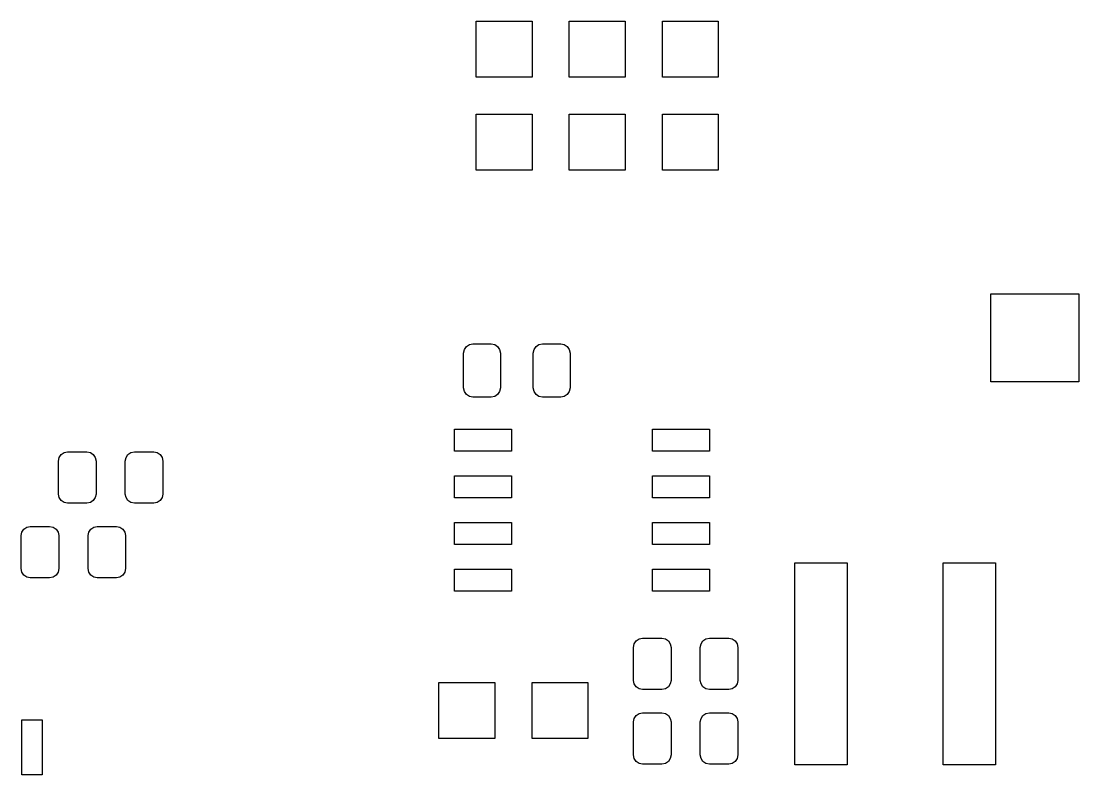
# Model space of a CAD drawing. Extents: x -2.16 to 1.75, y 0.51 to 2.75.
# Drawn here: x -0.149 to 0.987, y 1.936 to 2.745 of the extents above; entities that cross this region are included whole.
import ezdxf

# ---------------------------------------------------------------- set-up
doc = ezdxf.new("R2010")
doc.units = 0
doc.header["$MEASUREMENT"] = 0
doc.layers.add('BLACK', color=7, linetype='CONTINUOUS')

msp = doc.modelspace()

# ---------------------------------------------------------------- linework, layer by layer
at = {"layer": 'BLACK', "linetype": 'CONTINUOUS'}
for p, q in [((0.34, 2.685), (0.34, 2.745)), ((0.34, 2.745), (0.4, 2.745)), ((0.4, 2.745), (0.4, 2.685)), ((0.44, 2.685), (0.44, 2.745)), ((0.44, 2.745), (0.5, 2.745)), ((0.5, 2.745), (0.5, 2.685)), ((0.54, 2.685), (0.54, 2.745)), ((0.54, 2.745), (0.6, 2.745)), ((0.6, 2.745), (0.6, 2.685)), ((0.4, 2.685), (0.34, 2.685)), ((0.5, 2.685), (0.44, 2.685)), ((0.6, 2.685), (0.54, 2.685)), ((0.34, 2.585), (0.34, 2.645)), ((0.34, 2.645), (0.4, 2.645)), ((0.4, 2.645), (0.4, 2.585)), ((0.44, 2.585), (0.44, 2.645)), ((0.44, 2.645), (0.5, 2.645)), ((0.5, 2.645), (0.5, 2.585)), ((0.54, 2.585), (0.54, 2.645)), ((0.54, 2.645), (0.6, 2.645)), ((0.6, 2.645), (0.6, 2.585)), ((0.4, 2.585), (0.34, 2.585)), ((0.5, 2.585), (0.44, 2.585)), ((0.6, 2.585), (0.54, 2.585)), ((0.8928, 2.3578), (0.8928, 2.4522)), ((0.8928, 2.4522), (0.9872, 2.4522)), ((0.9872, 2.4522), (0.9872, 2.3578)), ((0.3295, 2.3957), (0.3327, 2.3978)), ((0.3327, 2.3978), (0.3365, 2.3985)), ((0.3365, 2.3985), (0.3561, 2.3985)), ((0.3561, 2.3985), (0.3599, 2.3978)), ((0.3599, 2.3978), (0.3631, 2.3957)), ((0.4043, 2.3957), (0.4075, 2.3978)), ((0.4075, 2.3978), (0.4113, 2.3985)), ((0.4113, 2.3985), (0.4309, 2.3985)), ((0.4309, 2.3985), (0.4347, 2.3978)), ((0.4347, 2.3978), (0.4379, 2.3957)), ((0.3266, 2.3887), (0.3274, 2.3925)), ((0.3266, 2.3513), (0.3266, 2.3887)), ((0.3274, 2.3925), (0.3295, 2.3957)), ((0.3631, 2.3957), (0.3652, 2.3925)), ((0.3652, 2.3925), (0.366, 2.3887)), ((0.366, 2.3887), (0.366, 2.3513)), ((0.4014, 2.3887), (0.4022, 2.3925)), ((0.4014, 2.3513), (0.4014, 2.3887)), ((0.4022, 2.3925), (0.4043, 2.3957)), ((0.4379, 2.3957), (0.44, 2.3925)), ((0.44, 2.3925), (0.4408, 2.3887)), ((0.4408, 2.3887), (0.4408, 2.3513)), ((0.3274, 2.3475), (0.3266, 2.3513)), ((0.366, 2.3513), (0.3652, 2.3475)), ((0.4022, 2.3475), (0.4014, 2.3513)), ((0.4408, 2.3513), (0.44, 2.3475)), ((0.9872, 2.3578), (0.8928, 2.3578)), ((0.3295, 2.3443), (0.3274, 2.3475)), ((0.3327, 2.3422), (0.3295, 2.3443)), ((0.3365, 2.3415), (0.3327, 2.3422)), ((0.3561, 2.3415), (0.3365, 2.3415)), ((0.3599, 2.3422), (0.3561, 2.3415)), ((0.3631, 2.3443), (0.3599, 2.3422)), ((0.3652, 2.3475), (0.3631, 2.3443)), ((0.4043, 2.3443), (0.4022, 2.3475)), ((0.4075, 2.3422), (0.4043, 2.3443)), ((0.4113, 2.3415), (0.4075, 2.3422)), ((0.4309, 2.3415), (0.4113, 2.3415)), ((0.4347, 2.3422), (0.4309, 2.3415)), ((0.4379, 2.3443), (0.4347, 2.3422)), ((0.44, 2.3475), (0.4379, 2.3443)), ((0.3169, 2.2832), (0.3169, 2.3068)), ((0.3169, 2.3068), (0.3779, 2.3068)), ((0.3779, 2.3068), (0.3779, 2.2832)), ((0.5295, 2.2832), (0.5295, 2.3068)), ((0.5295, 2.3068), (0.5905, 2.3068)), ((0.5905, 2.3068), (0.5905, 2.2832)), ((0.3779, 2.2832), (0.3169, 2.2832)), ((0.5905, 2.2832), (0.5295, 2.2832)), ((-0.1086, 2.2727), (-0.1079, 2.2765)), ((-0.1086, 2.2373), (-0.1086, 2.2727)), ((-0.1079, 2.2765), (-0.1057, 2.2797)), ((-0.1057, 2.2797), (-0.1025, 2.2818)), ((-0.1025, 2.2818), (-0.0988, 2.2826)), ((-0.0988, 2.2826), (-0.0781, 2.2826)), ((-0.0781, 2.2826), (-0.0743, 2.2818)), ((-0.0743, 2.2818), (-0.0711, 2.2797)), ((-0.0711, 2.2797), (-0.069, 2.2765)), ((-0.069, 2.2765), (-0.0682, 2.2727)), ((-0.0682, 2.2727), (-0.0682, 2.2373)), ((-0.0368, 2.2727), (-0.036, 2.2765)), ((-0.0368, 2.2373), (-0.0368, 2.2727)), ((-0.036, 2.2765), (-0.0339, 2.2797)), ((-0.0339, 2.2797), (-0.0307, 2.2818)), ((-0.0307, 2.2818), (-0.0269, 2.2826)), ((-0.0269, 2.2826), (-0.0062, 2.2826)), ((-0.0062, 2.2826), (-0.0025, 2.2818)), ((-0.0025, 2.2818), (0.0007, 2.2797)), ((0.0007, 2.2797), (0.0029, 2.2765)), ((0.0029, 2.2765), (0.0036, 2.2727)), ((0.0036, 2.2727), (0.0036, 2.2373)), ((0.3169, 2.2332), (0.3169, 2.2568)), ((0.3169, 2.2568), (0.3779, 2.2568)), ((0.3779, 2.2568), (0.3779, 2.2332)), ((0.5295, 2.2332), (0.5295, 2.2568)), ((0.5295, 2.2568), (0.5905, 2.2568)), ((0.5905, 2.2568), (0.5905, 2.2332)), ((-0.1079, 2.2335), (-0.1086, 2.2373)), ((-0.1057, 2.2303), (-0.1079, 2.2335)), ((-0.1025, 2.2282), (-0.1057, 2.2303)), ((-0.0988, 2.2274), (-0.1025, 2.2282)), ((-0.0781, 2.2274), (-0.0988, 2.2274)), ((-0.0743, 2.2282), (-0.0781, 2.2274)), ((-0.0711, 2.2303), (-0.0743, 2.2282)), ((-0.069, 2.2335), (-0.0711, 2.2303)), ((-0.0682, 2.2373), (-0.069, 2.2335)), ((-0.036, 2.2335), (-0.0368, 2.2373)), ((-0.0339, 2.2303), (-0.036, 2.2335)), ((-0.0307, 2.2282), (-0.0339, 2.2303)), ((-0.0269, 2.2274), (-0.0307, 2.2282)), ((-0.0062, 2.2274), (-0.0269, 2.2274)), ((-0.0025, 2.2282), (-0.0062, 2.2274)), ((0.0007, 2.2303), (-0.0025, 2.2282)), ((0.0029, 2.2335), (0.0007, 2.2303)), ((0.0036, 2.2373), (0.0029, 2.2335)), ((0.3779, 2.2332), (0.3169, 2.2332)), ((0.5905, 2.2332), (0.5295, 2.2332)), ((0.3169, 2.1832), (0.3169, 2.2068)), ((0.3169, 2.2068), (0.3779, 2.2068)), ((0.3779, 2.2068), (0.3779, 2.1832)), ((0.5295, 2.1832), (0.5295, 2.2068)), ((0.5295, 2.2068), (0.5905, 2.2068)), ((0.5905, 2.2068), (0.5905, 2.1832)), ((-0.1486, 2.1927), (-0.1479, 2.1965)), ((-0.1486, 2.1573), (-0.1486, 2.1927)), ((-0.1479, 2.1965), (-0.1457, 2.1997)), ((-0.1457, 2.1997), (-0.1425, 2.2018)), ((-0.1425, 2.2018), (-0.1388, 2.2026)), ((-0.1388, 2.2026), (-0.1181, 2.2026)), ((-0.1181, 2.2026), (-0.1143, 2.2018)), ((-0.1143, 2.2018), (-0.1111, 2.1997)), ((-0.1111, 2.1997), (-0.109, 2.1965)), ((-0.109, 2.1965), (-0.1082, 2.1927)), ((-0.1082, 2.1927), (-0.1082, 2.1573)), ((-0.0768, 2.1927), (-0.076, 2.1965)), ((-0.0768, 2.1573), (-0.0768, 2.1927)), ((-0.076, 2.1965), (-0.0739, 2.1997)), ((-0.0739, 2.1997), (-0.0707, 2.2018)), ((-0.0707, 2.2018), (-0.0669, 2.2026)), ((-0.0669, 2.2026), (-0.0462, 2.2026)), ((-0.0462, 2.2026), (-0.0425, 2.2018)), ((-0.0425, 2.2018), (-0.0393, 2.1997)), ((-0.0393, 2.1997), (-0.0371, 2.1965)), ((-0.0371, 2.1965), (-0.0364, 2.1927)), ((-0.0364, 2.1927), (-0.0364, 2.1573)), ((0.3779, 2.1832), (0.3169, 2.1832)), ((0.5905, 2.1832), (0.5295, 2.1832)), ((0.6823, 1.9467), (0.6823, 2.1633)), ((0.6823, 2.1633), (0.7386, 2.1633)), ((0.7386, 2.1633), (0.7386, 1.9467)), ((0.8414, 1.9467), (0.8414, 2.1633)), ((0.8414, 2.1633), (0.8977, 2.1633)), ((0.8977, 2.1633), (0.8977, 1.9467)), ((-0.1479, 2.1535), (-0.1486, 2.1573)), ((-0.1457, 2.1503), (-0.1479, 2.1535)), ((-0.1425, 2.1482), (-0.1457, 2.1503)), ((-0.1388, 2.1474), (-0.1425, 2.1482)), ((-0.1181, 2.1474), (-0.1388, 2.1474)), ((-0.1143, 2.1482), (-0.1181, 2.1474)), ((-0.1111, 2.1503), (-0.1143, 2.1482)), ((-0.109, 2.1535), (-0.1111, 2.1503)), ((-0.1082, 2.1573), (-0.109, 2.1535)), ((-0.076, 2.1535), (-0.0768, 2.1573)), ((-0.0739, 2.1503), (-0.076, 2.1535)), ((-0.0707, 2.1482), (-0.0739, 2.1503)), ((-0.0669, 2.1474), (-0.0707, 2.1482)), ((-0.0462, 2.1474), (-0.0669, 2.1474)), ((-0.0425, 2.1482), (-0.0462, 2.1474)), ((-0.0393, 2.1503), (-0.0425, 2.1482)), ((-0.0371, 2.1535), (-0.0393, 2.1503)), ((-0.0364, 2.1573), (-0.0371, 2.1535)), ((0.3169, 2.1332), (0.3169, 2.1568)), ((0.3169, 2.1568), (0.3779, 2.1568)), ((0.3779, 2.1568), (0.3779, 2.1332)), ((0.5295, 2.1332), (0.5295, 2.1568)), ((0.5295, 2.1568), (0.5905, 2.1568)), ((0.5905, 2.1568), (0.5905, 2.1332)), ((0.3779, 2.1332), (0.3169, 2.1332)), ((0.5905, 2.1332), (0.5295, 2.1332)), ((0.5096, 2.0765), (0.5118, 2.0797)), ((0.5118, 2.0797), (0.515, 2.0818)), ((0.515, 2.0818), (0.5187, 2.0826)), ((0.5187, 2.0826), (0.5394, 2.0826)), ((0.5394, 2.0826), (0.5432, 2.0818)), ((0.5432, 2.0818), (0.5464, 2.0797)), ((0.5464, 2.0797), (0.5485, 2.0765)), ((0.5815, 2.0765), (0.5836, 2.0797)), ((0.5836, 2.0797), (0.5868, 2.0818)), ((0.5868, 2.0818), (0.5906, 2.0826)), ((0.5906, 2.0826), (0.6113, 2.0826)), ((0.6113, 2.0826), (0.615, 2.0818)), ((0.615, 2.0818), (0.6182, 2.0797)), ((0.6182, 2.0797), (0.6204, 2.0765)), ((0.5089, 2.0727), (0.5096, 2.0765)), ((0.5089, 2.0373), (0.5089, 2.0727)), ((0.5485, 2.0765), (0.5493, 2.0727)), ((0.5493, 2.0727), (0.5493, 2.0373)), ((0.5807, 2.0727), (0.5815, 2.0765)), ((0.5807, 2.0373), (0.5807, 2.0727)), ((0.6204, 2.0765), (0.6211, 2.0727)), ((0.6211, 2.0727), (0.6211, 2.0373)), ((0.3, 1.975), (0.3, 2.035)), ((0.3, 2.035), (0.36, 2.035)), ((0.36, 2.035), (0.36, 1.975)), ((0.4, 1.975), (0.4, 2.035)), ((0.4, 2.035), (0.46, 2.035)), ((0.46, 2.035), (0.46, 1.975)), ((0.5096, 2.0335), (0.5089, 2.0373)), ((0.5118, 2.0303), (0.5096, 2.0335)), ((0.5485, 2.0335), (0.5464, 2.0303)), ((0.5493, 2.0373), (0.5485, 2.0335)), ((0.5815, 2.0335), (0.5807, 2.0373)), ((0.5836, 2.0303), (0.5815, 2.0335)), ((0.6204, 2.0335), (0.6182, 2.0303)), ((0.6211, 2.0373), (0.6204, 2.0335)), ((0.515, 2.0282), (0.5118, 2.0303)), ((0.5187, 2.0274), (0.515, 2.0282)), ((0.5394, 2.0274), (0.5187, 2.0274)), ((0.5432, 2.0282), (0.5394, 2.0274)), ((0.5464, 2.0303), (0.5432, 2.0282)), ((0.5868, 2.0282), (0.5836, 2.0303)), ((0.5906, 2.0274), (0.5868, 2.0282)), ((0.6113, 2.0274), (0.5906, 2.0274)), ((0.615, 2.0282), (0.6113, 2.0274)), ((0.6182, 2.0303), (0.615, 2.0282)), ((0.5096, 1.9965), (0.5118, 1.9997)), ((0.5118, 1.9997), (0.515, 2.0018)), ((0.515, 2.0018), (0.5187, 2.0026)), ((0.5187, 2.0026), (0.5394, 2.0026)), ((0.5394, 2.0026), (0.5432, 2.0018)), ((0.5432, 2.0018), (0.5464, 1.9997)), ((0.5464, 1.9997), (0.5485, 1.9965)), ((0.5815, 1.9965), (0.5836, 1.9997)), ((0.5836, 1.9997), (0.5868, 2.0018)), ((0.5868, 2.0018), (0.5906, 2.0026)), ((0.5906, 2.0026), (0.6113, 2.0026)), ((0.6113, 2.0026), (0.615, 2.0018)), ((0.615, 2.0018), (0.6182, 1.9997)), ((0.6182, 1.9997), (0.6204, 1.9965)), ((-0.1478, 1.9359), (-0.1478, 1.9949)), ((-0.1478, 1.9949), (-0.1261, 1.9949)), ((-0.1261, 1.9949), (-0.1261, 1.9359)), ((0.5089, 1.9927), (0.5096, 1.9965)), ((0.5089, 1.9573), (0.5089, 1.9927)), ((0.5485, 1.9965), (0.5493, 1.9927)), ((0.5493, 1.9927), (0.5493, 1.9573)), ((0.5807, 1.9927), (0.5815, 1.9965)), ((0.5807, 1.9573), (0.5807, 1.9927)), ((0.6204, 1.9965), (0.6211, 1.9927)), ((0.6211, 1.9927), (0.6211, 1.9573)), ((0.36, 1.975), (0.3, 1.975)), ((0.46, 1.975), (0.4, 1.975)), ((0.5096, 1.9535), (0.5089, 1.9573)), ((0.5493, 1.9573), (0.5485, 1.9535)), ((0.5815, 1.9535), (0.5807, 1.9573)), ((0.6211, 1.9573), (0.6204, 1.9535)), ((0.5118, 1.9503), (0.5096, 1.9535)), ((0.515, 1.9482), (0.5118, 1.9503)), ((0.5187, 1.9474), (0.515, 1.9482)), ((0.5394, 1.9474), (0.5187, 1.9474)), ((0.5432, 1.9482), (0.5394, 1.9474)), ((0.5464, 1.9503), (0.5432, 1.9482)), ((0.5485, 1.9535), (0.5464, 1.9503)), ((0.5836, 1.9503), (0.5815, 1.9535)), ((0.5868, 1.9482), (0.5836, 1.9503)), ((0.5906, 1.9474), (0.5868, 1.9482)), ((0.6113, 1.9474), (0.5906, 1.9474)), ((0.615, 1.9482), (0.6113, 1.9474)), ((0.6182, 1.9503), (0.615, 1.9482)), ((0.6204, 1.9535), (0.6182, 1.9503)), ((0.7386, 1.9467), (0.6823, 1.9467)), ((0.8977, 1.9467), (0.8414, 1.9467)), ((-0.1261, 1.9359), (-0.1478, 1.9359))]:
    msp.add_line(p, q, dxfattribs=at)

doc.saveas('drawing.dxf')
